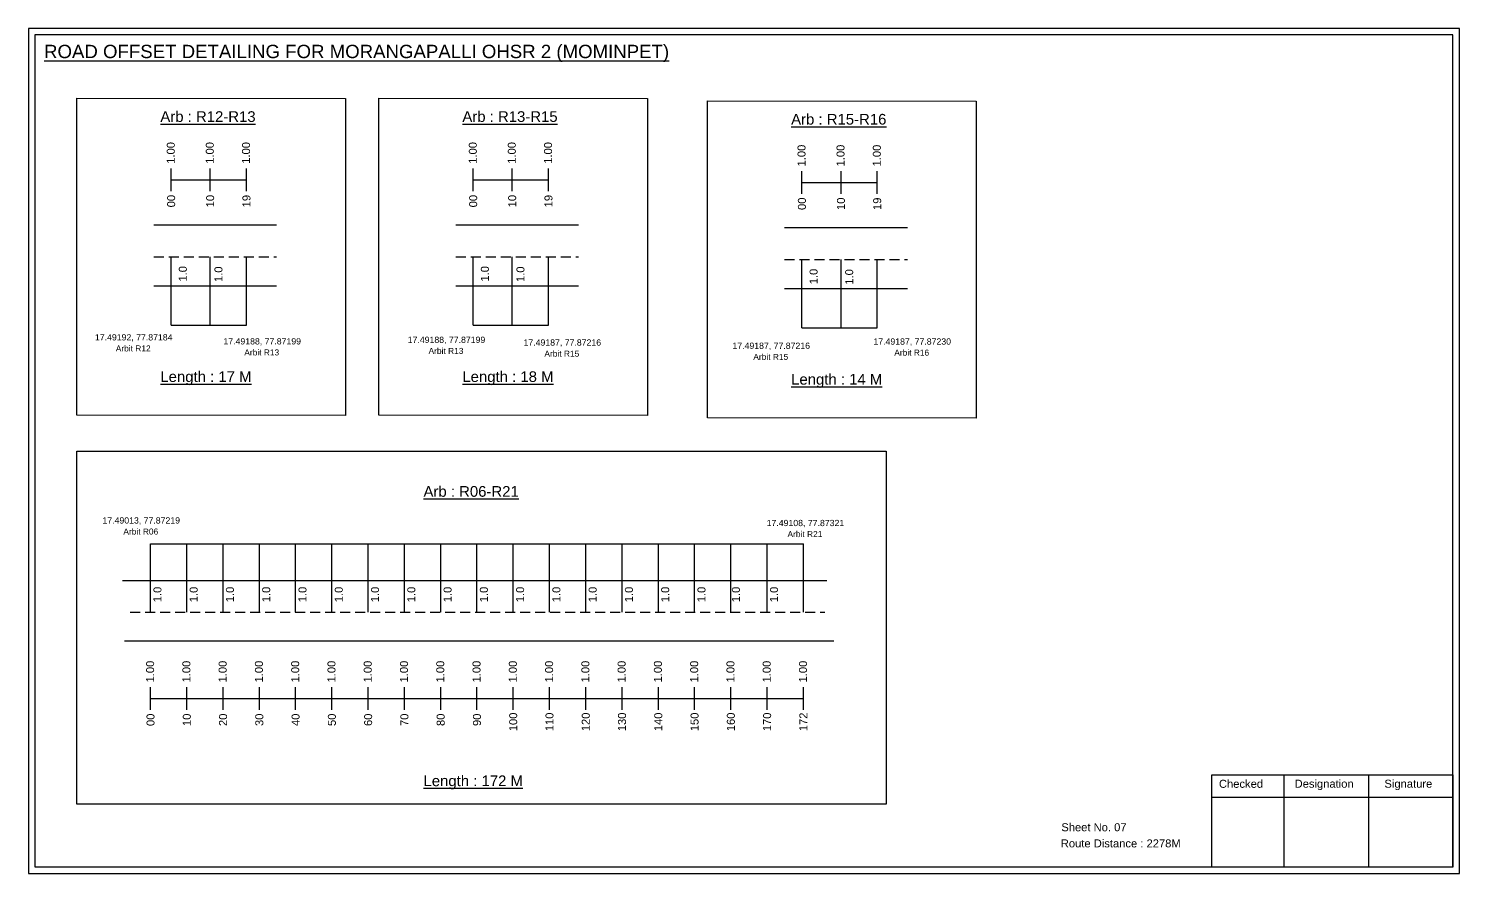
# Model space of a CAD drawing. Header units: inches. Extents: x 2380 to 8136, y 269 to 3641.
# Drawn here: x 7109 to 7645, y 272 to 588 of the extents above; entities that cross this region are included whole.
import ezdxf

# ---------------------------------------------------------------- set-up
doc = ezdxf.new("R2010")
doc.units = ezdxf.units.IN
doc.header["$MEASUREMENT"] = 0
doc.linetypes.add('DASHED2', pattern=[0.375, 0.25, -0.125])
doc.layers.add('PDF_Geometry', color=7, linetype='Continuous')
doc.layers.add('PDF_Text', color=5, linetype='Continuous')
doc.styles.add('PDF Arial', font='arial.ttf')
doc.styles.get("Standard").update_dxf_attribs({"font": 'arial.ttf'})

msp = doc.modelspace()

# ---------------------------------------------------------------- linework, layer by layer
at = {"color": 217, "true_color": 0x93278f}
for p, q in [((7162.09, 527.46), (7162.09, 536.02)), ((7162.09, 531.74), (7190.32, 531.76)), ((7176.72, 527.46), (7176.72, 536.02)), ((7190.32, 527.46), (7190.32, 536.02)), ((7275.34, 527.46), (7275.34, 536.02)), ((7275.34, 531.74), (7303.57, 531.76)), ((7289.97, 527.46), (7289.97, 536.02)), ((7303.57, 527.46), (7303.57, 536.02)), ((7398.61, 526.46), (7398.61, 535.02)), ((7413.24, 526.46), (7413.24, 535.02)), ((7426.84, 526.46), (7426.84, 535.02)), ((7398.61, 530.74), (7426.84, 530.76)), ((7154.35, 333), (7154.35, 341.56)), ((7167.95, 333), (7167.95, 341.56)), ((7181.55, 333), (7181.55, 341.56)), ((7195.15, 333), (7195.15, 341.56)), ((7208.75, 333), (7208.75, 341.56)), ((7222.35, 333), (7222.35, 341.56)), ((7235.95, 333), (7235.95, 341.56)), ((7249.55, 333), (7249.55, 341.56)), ((7263.15, 333), (7263.15, 341.56)), ((7276.75, 333), (7276.75, 341.56)), ((7290.35, 333), (7290.35, 341.56)), ((7303.95, 333), (7303.95, 341.56)), ((7317.55, 333), (7317.55, 341.56)), ((7331.15, 333), (7331.15, 341.56)), ((7344.75, 333), (7344.75, 341.56)), ((7358.35, 333), (7358.35, 341.56)), ((7371.95, 333), (7371.95, 341.56)), ((7385.55, 333), (7385.55, 341.56)), ((7399.15, 333), (7399.15, 341.56)), ((7154.35, 337.27), (7399.15, 337.32))]:
    msp.add_line(p, q, dxfattribs=at)
for p, q in [((7201.62, 514.74), (7155.54, 514.74)), ((7314.87, 514.74), (7268.78, 514.74)), ((7438.13, 513.74), (7392.05, 513.74)), ((7162.09, 477.32), (7162.09, 502.85)), ((7176.72, 477.32), (7176.72, 502.85)), ((7190.32, 477.32), (7190.32, 502.85)), ((7275.34, 477.32), (7275.34, 502.85)), ((7289.97, 477.32), (7289.97, 502.85)), ((7303.57, 477.32), (7303.57, 502.85)), ((7398.61, 476.32), (7398.61, 501.85)), ((7413.24, 476.32), (7413.24, 501.85)), ((7426.84, 476.32), (7426.84, 501.85)), ((7155.54, 492.05), (7187.65, 492.05)), ((7187.65, 492.05), (7201.62, 492.05)), ((7268.78, 492.05), (7300.9, 492.05)), ((7300.9, 492.05), (7314.87, 492.05)), ((7392.05, 491.05), (7424.17, 491.05)), ((7424.17, 491.05), (7438.13, 491.05)), ((7154.35, 369.7), (7154.35, 395.24)), ((7167.95, 369.7), (7167.95, 395.24)), ((7181.55, 369.7), (7181.55, 395.24)), ((7195.15, 369.7), (7195.15, 395.24)), ((7208.75, 369.7), (7208.75, 395.24)), ((7222.35, 369.7), (7222.35, 395.24)), ((7235.95, 369.7), (7235.95, 395.24)), ((7249.55, 369.7), (7249.55, 395.24)), ((7263.15, 369.7), (7263.15, 395.24)), ((7276.75, 369.7), (7276.75, 395.24)), ((7290.35, 369.7), (7290.35, 395.24)), ((7303.95, 369.7), (7303.95, 395.24)), ((7317.55, 369.7), (7317.55, 395.24)), ((7331.15, 369.7), (7331.15, 395.24)), ((7344.75, 369.7), (7344.75, 395.24)), ((7358.35, 369.7), (7358.35, 395.24)), ((7371.95, 369.7), (7371.95, 395.24)), ((7385.55, 369.7), (7385.55, 395.24)), ((7399.15, 369.7), (7399.15, 395.24)), ((7143.85, 381.58), (7407.89, 381.58)), ((7144.53, 358.9), (7410.51, 358.9))]:
    msp.add_line(p, q)
at = {"linetype": 'DASHED2', "ltscale": 15}
for p, q in [((7155.54, 502.85), (7201.62, 502.85)), ((7268.78, 502.85), (7314.87, 502.85)), ((7392.05, 501.85), (7438.13, 501.85)), ((7146.73, 369.7), (7407.16, 369.7))]:
    msp.add_line(p, q, dxfattribs=at)
at = {"color": 5}
for p, q in [((7162.09, 477.32), (7190.32, 477.32)), ((7275.34, 477.32), (7303.57, 477.32)), ((7398.61, 476.32), (7426.84, 476.32)), ((7154.35, 395.24), (7399.15, 395.24))]:
    msp.add_line(p, q, dxfattribs=at)
for points in [[(7126.66, 562.35), (7227.4, 562.27), (7227.4, 443.44), (7126.66, 443.53)], [(7239.9, 562.35), (7340.64, 562.27), (7340.64, 443.44), (7239.9, 443.53)], [(7363.17, 561.35), (7463.91, 561.26), (7463.91, 442.44), (7363.17, 442.53)], [(7126.66, 430.08), (7430.18, 430.08), (7430.18, 297.71), (7126.66, 297.71)]]:
    msp.add_lwpolyline(points, close=True)
at = {"layer": 'PDF_Geometry'}
for points in [[(7108.63, 588.44), (7108.63, 271.73), (7645.1, 271.73), (7645.1, 588.44)], [(7110.95, 586.11), (7110.95, 274.15), (7642.68, 274.15), (7642.68, 586.11)]]:
    msp.add_lwpolyline(points, close=True, dxfattribs=at)
at = {"layer": 'PDF_Geometry', "color": 242, "true_color": 0xcc1f26}
msp.add_lwpolyline([(7642.68, 274.05), (7552.34, 274.05), (7552.34, 308.66), (7642.68, 308.66)], close=True, dxfattribs=at)
for points in [[(7579.32, 308.66), (7579.32, 274.05)], [(7611.05, 308.66), (7611.05, 274.05)], [(7552.34, 300.29), (7642.68, 300.29)]]:
    msp.add_lwpolyline(points, dxfattribs=at)

# ---------------------------------------------------------------- texts
at = {"color": 242, "true_color": 0xcd2027}
for s, height, p in [('%%UROAD OFFSET DETAILING FOR MORANGAPALLI OHSR 2 (MOMINPET)', 5, (7114.41, 577.37)), ('%%UArb : R12-R13', 4, (7158.03, 553.46)), ('%%UArb : R13-R15', 4, (7271.27, 553.46)), ('%%UArb : R15-R16', 4, (7394.54, 552.46)), ('%%ULength : 17 M', 4, (7158.03, 455.96)), ('%%ULength : 18 M', 4, (7271.27, 455.96)), ('%%ULength : 14 M', 4, (7394.54, 454.96)), ('%%UArb : R06-R21', 4, (7256.7, 412.93)), ('%%ULength : 172 M', 4, (7256.7, 304.43))]:
    msp.add_text(s, height=height, dxfattribs=at).set_placement(p)
at = {"color": 217, "true_color": 0x93278f}
for s, p in [('1.00', (7163.42, 537.76)), ('1.00', (7178.05, 537.76)), ('1.00', (7191.65, 537.76)), ('1.00', (7276.67, 537.76)), ('1.00', (7291.29, 537.76)), ('1.00', (7304.89, 537.76)), ('1.00', (7399.93, 536.76)), ('1.00', (7414.56, 536.76)), ('1.00', (7428.16, 536.76)), ('00', (7163.57, 521.44)), ('10', (7178.2, 521.44)), ('19', (7191.8, 521.44)), ('00', (7276.82, 521.44)), ('10', (7291.44, 521.44)), ('19', (7305.04, 521.44)), ('00', (7400.08, 520.44)), ('10', (7414.71, 520.44)), ('19', (7428.31, 520.44)), ('1.00', (7155.68, 343.3)), ('1.00', (7169.28, 343.3)), ('1.00', (7182.88, 343.3)), ('1.00', (7196.48, 343.3)), ('1.00', (7210.08, 343.3)), ('1.00', (7223.68, 343.3)), ('1.00', (7237.28, 343.3)), ('1.00', (7250.88, 343.3)), ('1.00', (7264.48, 343.3)), ('1.00', (7278.08, 343.3)), ('1.00', (7291.68, 343.3)), ('1.00', (7305.28, 343.3)), ('1.00', (7318.88, 343.3)), ('1.00', (7332.48, 343.3)), ('1.00', (7346.08, 343.3)), ('1.00', (7359.68, 343.3)), ('1.00', (7373.28, 343.3)), ('1.00', (7386.88, 343.3)), ('1.00', (7400.48, 343.3)), ('00', (7155.83, 326.97)), ('10', (7169.43, 326.97)), ('20', (7183.03, 326.97)), ('30', (7196.63, 326.97)), ('40', (7210.23, 326.97)), ('50', (7223.83, 326.97)), ('60', (7237.43, 326.97)), ('70', (7251.03, 326.97)), ('80', (7264.63, 326.97)), ('90', (7278.23, 326.97)), ('100', (7291.83, 325.02)), ('110', (7305.43, 325.02)), ('120', (7319.03, 325.02)), ('130', (7332.63, 325.02)), ('140', (7346.23, 325.02)), ('150', (7359.83, 325.02)), ('160', (7373.43, 325.02)), ('170', (7387.03, 325.02)), ('172', (7400.63, 325.02))]:
    msp.add_text(s, height=3, rotation=90, dxfattribs=at).set_placement(p)
for p in [(7167.94, 493.59), (7181.3, 493.44), (7281.19, 493.59), (7294.54, 493.44), (7404.46, 492.59), (7417.81, 492.44), (7158.42, 373.37), (7172.02, 373.37), (7185.62, 373.37), (7199.22, 373.37), (7212.82, 373.37), (7226.42, 373.37), (7240.02, 373.37), (7253.62, 373.37), (7267.22, 373.37), (7280.82, 373.37), (7294.42, 373.37), (7308.02, 373.37), (7321.62, 373.37), (7335.22, 373.37), (7348.82, 373.37), (7362.42, 373.37), (7375.34, 373.37), (7389.62, 373.37)]:
    msp.add_text('1.0', height=3, rotation=90).set_placement(p)
at = {"color": 5}
for s, height, p in [('17.49192, 77.87184', 2.34, (7133.5, 471.53)), ('17.49188, 77.87199', 2.34, (7181.68, 470.03)), ('17.49188, 77.87199', 2.34, (7250.77, 470.61)), ('17.49187, 77.87230', 2.34, (7425.4, 469.96)), ('Arbit R12', 2.246, (7141.32, 467.41)), ('Arbit R13', 2.246, (7189.5, 465.91)), ('Arbit R13', 2.246, (7258.59, 466.49)), ('17.49187, 77.87216', 2.34, (7294.2, 469.59)), ('Arbit R15', 2.246, (7302.02, 465.46)), ('17.49187, 77.87216', 2.34, (7372.54, 468.38)), ('Arbit R16', 2.246, (7433.22, 465.84)), ('Arbit R15', 2.246, (7380.36, 464.25)), ('17.49013, 77.87219', 2.34, (7136.32, 402.89)), ('17.49108, 77.87321', 2.34, (7385.36, 401.92)), ('Arbit R06', 2.246, (7144.15, 398.77)), ('Arbit R21', 2.246, (7393.18, 397.8))]:
    msp.add_text(s, height=height, dxfattribs=at).set_placement(p)
for s, p in [('Sheet No. 07', (7495.84, 287.52)), ('Route Distance : 2278M', (7495.65, 281.47))]:
    msp.add_text(s, height=3).set_placement(p)
at = {"layer": 'PDF_Text', "color": 7, "attachment_point": 7, "style": 'PDF Arial'}
for s, insert, char_height in [('Checked', (7554.95, 303.77), 3.001), ('Designation', (7583.32, 302.94), 3.0006), ('Signature', (7617, 302.94), 3.001)]:
    msp.add_mtext(s, dxfattribs=dict(at, insert=insert, char_height=char_height))

doc.saveas('drawing.dxf')
